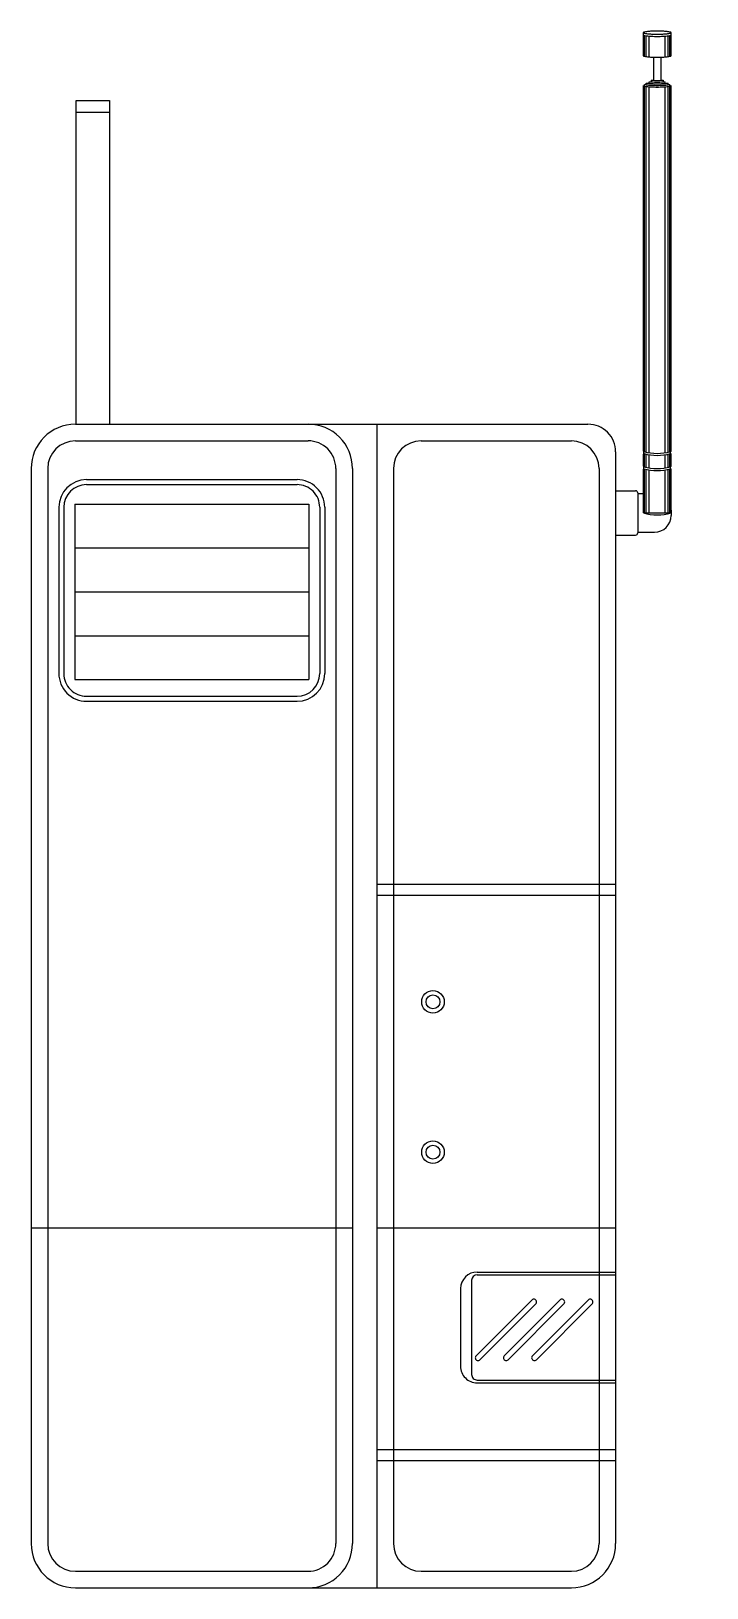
# Model space of a CAD drawing. Extents: x 4.677 to 4.799, y 2.666 to 2.947.
import ezdxf

# ---------------------------------------------------------------- set-up
doc = ezdxf.new("R2010")
doc.units = 0
doc.layers.get('0').update_dxf_attribs({"linetype": 'CONTINUOUS'})

msp = doc.modelspace()

# ---------------------------------------------------------------- linework, layer by layer
at = {"color": 0}
for p, q in [((4.787621472431506, 2.942801408950936), (4.787621472431506, 2.946958068457075)), ((4.787621472431506, 2.946907958008945), (4.787642773078999, 2.946907958008945)), ((4.787831935083911, 2.942695068706965), (4.787831935083911, 2.94645084244801)), ((4.788147629565867, 2.942634684936561), (4.788147629565867, 2.94639045867761)), ((4.788673787706922, 2.942576748874524), (4.788673787706922, 2.94633252261566)), ((4.791569157156089, 2.942576748874524), (4.791569157156089, 2.946332522615775)), ((4.792095315297145, 2.942634684936562), (4.792095315297145, 2.946390458677586)), ((4.7924110097791, 2.942695068706964), (4.7924110097791, 2.946450842447986)), ((4.792600171784014, 2.946907958008945), (4.792621472431506, 2.946907958008945)), ((4.792621472431506, 2.942801408950936), (4.792621472431506, 2.946958068457075)), ((4.789450068243208, 2.942576748874524), (4.789450068243208, 2.938356834964515)), ((4.790792876619804, 2.942576748874524), (4.790792876619804, 2.938356834964515)), ((4.787621472431506, 2.871453056855822), (4.787621472431506, 2.937420799548892)), ((4.787831935083911, 2.93731445930492), (4.787831935083911, 2.937622681262032)), ((4.787831935083911, 2.871319280466481), (4.787831935083911, 2.93731445930492)), ((4.788147629565867, 2.937557935292106), (4.788147629565867, 2.937862382941859)), ((4.788147629565866, 2.871241966367385), (4.788147629565867, 2.937254075534517)), ((4.788673787706922, 2.937798243334256), (4.788673787706922, 2.938099384944303)), ((4.788673787706922, 2.871139610043167), (4.788673787706922, 2.937196139472479)), ((4.789052746485207, 2.938373075703204), (4.789052746485207, 2.938072649049425)), ((4.791190198377804, 2.938373075703203), (4.791190198377804, 2.938072649049425)), ((4.791569157156089, 2.937798243334256), (4.791569157156089, 2.938099384944303)), ((4.791569157156089, 2.871139610043167), (4.791569157156089, 2.937196139472479)), ((4.792095315297145, 2.937557935292106), (4.792095315297145, 2.937862382941859)), ((4.792095315297145, 2.871241966367385), (4.792095315297145, 2.937254075534518)), ((4.7924110097791, 2.93731445930492), (4.7924110097791, 2.937622681262032)), ((4.7924110097791, 2.871319280466482), (4.7924110097791, 2.93731445930492)), ((4.792621472431506, 2.871453056855823), (4.792621472431506, 2.937420799548892)), ((4.685230682699005, 2.934740603830831), (4.691230682699005, 2.934740603830831)), ((4.685230682699005, 2.876296050397526), (4.685230682699005, 2.934740603830831)), ((4.691230682699005, 2.934740603830831), (4.691230682699005, 2.876296050397526)), ((4.685230682699005, 2.932619906727131), (4.691230682699005, 2.932619906727131)), ((4.68511316163615, 2.876296050397525), (4.685230682699005, 2.876296050397525)), ((4.685230682699005, 2.876296050397525), (4.691230682699005, 2.876296050397525)), ((4.691230682699005, 2.876296050397525), (4.727113161636151, 2.876296050397526)), ((4.727113161636151, 2.876296050397525), (4.777621472431506, 2.876296050397526)), ((4.73951397831634, 2.876296050397526), (4.73951397831634, 2.666296050397525)), ((4.68511316163615, 2.873296050397525), (4.727113161636151, 2.873296050397526)), ((4.74751397831634, 2.873296050397526), (4.774621472431506, 2.873296050397526)), ((4.782621472431506, 2.871296050397526), (4.782621472431506, 2.864296050397526)), ((4.78773198236233, 2.870989205648821), (4.78773198236233, 2.871346307520517)), ((4.792510962500681, 2.870989205647478), (4.792510962500681, 2.871346307520517)), ((4.787621472431506, 2.868730791181549), (4.787621472431506, 2.870889759476239)), ((4.78773198236233, 2.868266939974192), (4.78773198236233, 2.86862404184637)), ((4.787831935083911, 2.868597014792335), (4.787831935083911, 2.870963564301267)), ((4.788147629565866, 2.868519700693238), (4.788147629565866, 2.87088625020217)), ((4.788673787706922, 2.86841734436902), (4.788673787706922, 2.870783893877952)), ((4.791569157156089, 2.86841734436902), (4.791569157156089, 2.870783893877952)), ((4.792095315297145, 2.868519700693238), (4.792095315297145, 2.87088625020217)), ((4.7924110097791, 2.868597014792334), (4.7924110097791, 2.870963564301267)), ((4.792510962500681, 2.868266939972831), (4.792510962500681, 2.86862404184637)), ((4.792621472431506, 2.868730791181549), (4.792621472431506, 2.870889759476239)), ((4.67711316163615, 2.868296050397525), (4.67711316163615, 2.674296050397526)), ((4.68011316163615, 2.868296050397525), (4.68011316163615, 2.674296050397526)), ((4.68711316163615, 2.866296050397525), (4.72511316163615, 2.866296050397526)), ((4.732113161636151, 2.868296050397526), (4.73211316163615, 2.674296050397525)), ((4.735113161636151, 2.868296050397526), (4.735113161636151, 2.862598354866801)), ((4.742513978316339, 2.868296050397527), (4.742513978316341, 2.674296050397525)), ((4.779621472431506, 2.868296050397526), (4.779621472431506, 2.674296050397525)), ((4.787621472431506, 2.863796050397526), (4.787621472431506, 2.86816749380208)), ((4.787831935083911, 2.860296050397526), (4.787831935083911, 2.86824129862712)), ((4.788147629565866, 2.860296050397526), (4.788147629565866, 2.868163984528023)), ((4.788673787706922, 2.860296050397526), (4.788673787706922, 2.868061628203805)), ((4.791569157156089, 2.860296050397526), (4.791569157156089, 2.868061628203805)), ((4.792095315297145, 2.860296050397526), (4.792095315297145, 2.868163984528023)), ((4.7924110097791, 2.860296050397526), (4.7924110097791, 2.86824129862712)), ((4.792621472431506, 2.860296050397526), (4.792621472431506, 2.868167493802081)), ((4.68711316163615, 2.865396050397525), (4.72511316163615, 2.865396050397526)), ((4.782621472431506, 2.864296050397526), (4.786221472431506, 2.864296050397527)), ((4.782621472431506, 2.864296050397526), (4.782621472431506, 2.856296050397526)), ((4.786621472431506, 2.863896050397527), (4.786621472431506, 2.863796050397526)), ((4.786621472431506, 2.863796050397526), (4.786621472431506, 2.856796050397526)), ((4.786621472431506, 2.863796050397526), (4.787621472431506, 2.863796050397526)), ((4.787621472431506, 2.860296050397526), (4.787621472431506, 2.863796050397526)), ((4.68211316163615, 2.861296050397526), (4.68211316163615, 2.831296050397525)), ((4.68301316163615, 2.861296050397526), (4.68301316163615, 2.831296050397525)), ((4.685013161636149, 2.861896050397525), (4.685013161636149, 2.846046050397526)), ((4.685013161636149, 2.861896050397525), (4.727213161636151, 2.861896050397526)), ((4.727213161636151, 2.861896050397526), (4.727213161636151, 2.830196050397526)), ((4.72921316163615, 2.861296050397526), (4.72921316163615, 2.831296050397526)), ((4.73011316163615, 2.861296050397526), (4.73011316163615, 2.831296050397526)), ((4.735113161636151, 2.862598354866801), (4.73511316163615, 2.678598354866802)), ((4.787621472431506, 2.860296050397526), (4.792621472431506, 2.860296050397526)), ((4.792621472431506, 2.860796050397526), (4.792621472431506, 2.859796050397526)), ((4.782621472431506, 2.856296050397526), (4.786221472431506, 2.856296050397527)), ((4.782621472431506, 2.856296050397526), (4.782621472431506, 2.674296050397525)), ((4.786621472431506, 2.856796050397526), (4.786621472431506, 2.856696050397526)), ((4.786621472431506, 2.856796050397526), (4.789621472431506, 2.856796050397526)), ((4.685013161636149, 2.853971050397526), (4.727213161636151, 2.853971050397526)), ((4.685013161636149, 2.846046050397526), (4.685013161636149, 2.830196050397525)), ((4.685013161636149, 2.846046050397526), (4.727213161636151, 2.846046050397526)), ((4.685013161636149, 2.838121050397525), (4.727213161636151, 2.838121050397525)), ((4.685013161636149, 2.830196050397525), (4.727213161636151, 2.830196050397526)), ((4.68711316163615, 2.827196050397526), (4.72511316163615, 2.827196050397526)), ((4.68711316163615, 2.826296050397525), (4.72511316163615, 2.826296050397526)), ((4.739513978316339, 2.793296050397525), (4.782621472431504, 2.793296050397525)), ((4.739513978316339, 2.791296050397525), (4.782621472431504, 2.791296050397525)), ((4.67711316163615, 2.731296050397525), (4.73511316163615, 2.731296050397525)), ((4.73951397831634, 2.731296050397525), (4.782621472431505, 2.731296050397525)), ((4.757621472431507, 2.723296050397525), (4.782621472431505, 2.723296050397525)), ((4.757621472431507, 2.722796050397525), (4.782621472431505, 2.722796050397525)), ((4.754621472431507, 2.720296050397525), (4.754621472431506, 2.706296050397525)), ((4.756621472431506, 2.721796050397525), (4.756621472431505, 2.704796050397525)), ((4.757425485617514, 2.708175786854442), (4.767493704727877, 2.718244005964805)), ((4.758132592398701, 2.707468680073255), (4.768200811509064, 2.717536899183619)), ((4.762499500782035, 2.708175786854442), (4.772567719892399, 2.718244005964805)), ((4.763206607563222, 2.707468680073255), (4.773274826673585, 2.717536899183619)), ((4.767599500782035, 2.708175786854442), (4.777667719892398, 2.718244005964805)), ((4.768306607563222, 2.707468680073255), (4.778374826673585, 2.717536899183619)), ((4.757621472431506, 2.703796050397525), (4.782621472431505, 2.703796050397525)), ((4.757621472431506, 2.703296050397525), (4.782621472431505, 2.703296050397525)), ((4.73951397831634, 2.691296050397525), (4.782621472431505, 2.691296050397525)), ((4.73951397831634, 2.689296050397525), (4.782621472431505, 2.689296050397525)), ((4.74751397831634, 2.689296050397525), (4.774621472431506, 2.689296050397525)), ((4.73511316163615, 2.678598354866802), (4.73511316163615, 2.674296050397525)), ((4.68511316163615, 2.669296050397526), (4.72711316163615, 2.669296050397525)), ((4.74751397831634, 2.669296050397525), (4.774621472431506, 2.669296050397525)), ((4.68511316163615, 2.666296050397526), (4.72711316163615, 2.666296050397525)), ((4.72711316163615, 2.666296050397525), (4.774621472431506, 2.666296050397525))]:
    msp.add_line(p, q, dxfattribs=at)
for points in [[(4.792600171784014, 2.946907958008945, 0.2037166067445042), (4.792621472431506, 2.946958068457075, 0.3402222953324194), (4.792569705827654, 2.947025339998997, 0.0374466357492387), (4.791889239384472, 2.947152109885454, 0.0159746781033859), (4.791155720454731, 2.947208984675007, 0.0113593494612854), (4.790121472431506, 2.94723248447675, 0.0113593494610534), (4.789087224408295, 2.947208984675008, 0.0159746781035769), (4.788353705478539, 2.947152109885454, 0.0374466357495549), (4.787673239035358, 2.947025339998997, 0.3402222953295732), (4.787621472431506, 2.946958068457075, 0.3402222953277932)], [(4.787621472431506, 2.946958068457075, 0.3402222953302532), (4.787673239035358, 2.946890796915153, 0.0374466357492389)], [(4.787621472431506, 2.946557182692145, 0.3402222953277932), (4.787673239035358, 2.946489911150223, 0.0374466357492389), (4.788353705478539, 2.946363141263767, 0.0159746781035305), (4.789087224408294, 2.946306266474213, 0.0113593494610437), (4.790121472431506, 2.94628276667247, 0.0113593494611975), (4.79115572045472, 2.946306266474213, 0.0159746781036912), (4.791889239384472, 2.946363141263767, 0.0374466357491215), (4.792569705827654, 2.946489911150223, 0.3402222953284234), (4.792621472431506, 2.946557182692145, 0.3402222953324194)], [(4.787673239035358, 2.946890796915153, 0.0374466357492389), (4.788353705478539, 2.946764027028697, 0.0159746781035305), (4.789087224408294, 2.946707152239143, 0.0113593494610437), (4.790121472431506, 2.9466836524374, 0.0113593494611975), (4.79115572045472, 2.946707152239143, 0.0159746781036912), (4.791889239384472, 2.946764027028697, 0.0374466357491215), (4.792569705827654, 2.946890796915153, 0.1276578587886125), (4.792600171784014, 2.946907958008945, 0.3402222953324194)], [(4.787621472431506, 2.942801408950936, 0.3402222953277932), (4.787673239035358, 2.942734137409015, 0.0374466357492389), (4.788353705478539, 2.942607367522558, 0.0159746781035305), (4.789087224408294, 2.942550492733004, 0.0039865032394317), (4.789450068243208, 2.942536893340747, 0.0113593494611975)], [(4.789450068243208, 2.942536893340747, 0.007372512364147), (4.790121472431506, 2.942526992931261, 0.0073725123642376), (4.790792876619804, 2.942536893340747, 0.0159746781036912)], [(4.790792876619804, 2.942536893340747, 0.0039865032394951), (4.79115572045472, 2.942550492733004, 0.0159746781036912), (4.791889239384472, 2.942607367522558, 0.0374466357491215), (4.792569705827654, 2.942734137409015, 0.3402222953284234), (4.792621472431506, 2.942801408950936, 0.3402222953324194)], [(4.787621472431506, 2.937420799548892, 0.3402222953277932), (4.787673239035358, 2.93735352800697, 0.0088301099449807), (4.787831935083911, 2.93731445930492, 0.0159746781035305)], [(4.787831935083911, 2.937622681262032, 0.0186235398803831), (4.788147629565867, 2.937557935292106, 0.0159746781037874)], [(4.787831935083911, 2.93731445930492, 0.0286070666513676), (4.788353705478539, 2.937226758120514, 0.0159746781035305), (4.789087224408294, 2.93716988333096, 0.0113593494610437), (4.790121472431506, 2.937146383529217, 0.0113593494611975), (4.79115572045472, 2.93716988333096, 0.0159746781036912), (4.791889239384472, 2.937226758120514, 0.0286070666512408), (4.7924110097791, 2.93731445930492, 0.3402222953284234)], [(4.788147629565867, 2.937862382941859, 0.0170350455208929), (4.78841917211139, 2.937823175860008, 0.0058589129754074), (4.788673787706922, 2.937798243334256, 0.01135934946088)], [(4.788147629565867, 2.937557935292106, 0.0139294115717706), (4.788386438794967, 2.937524966990261, 0.0159746781037874), (4.789100850352088, 2.937469573727296, 0.0113593494609134), (4.790121472431506, 2.937446383529217, 0.0113593494614156), (4.791142094510957, 2.937469573727297, 0.0159746781032592), (4.791856506068044, 2.937524966990261, 0.0139294115718091), (4.792095315297145, 2.937557935292106, 0.0374466357491384)], [(4.788673787706922, 2.938099384944303, 0.0089464655641184), (4.789052746485207, 2.938072649049425, 0.0113593494609676)], [(4.788673787706922, 2.937798243334256, 0.0101148184396951), (4.789114476295873, 2.937769264123632, 0.01135934946088), (4.790121472431506, 2.937746383529217, 0.0113593494613188), (4.791128468567166, 2.937769264123633, 0.01011481843921), (4.791569157156089, 2.937798243334256, 0.017035045520581)], [(4.789052746485207, 2.938373075703204, 0.0021589157770503), (4.78914172818343, 2.938368644916304, 0.0035762383580087), (4.789450068243208, 2.938356834964515, 0.0077827949367985)], [(4.789052746485207, 2.938072649049425, 0.0017765839668831), (4.789128102239647, 2.938068954519968, 0.0113593494609676), (4.790121472431506, 2.938046383529218, 0.0113593494613818), (4.791114842623389, 2.938068954519969, 0.0017765839663236), (4.791190198377804, 2.938072649049425, 0.0374466357488281)], [(4.789450068243208, 2.938356834964515, 0.0077827949366982), (4.790121472431506, 2.938346383529218, 0.0077827949367985), (4.790792876619804, 2.938356834964515, 0.0021589157769109)], [(4.790792876619804, 2.938356834964515, 0.0035762383581223), (4.791101216679588, 2.938368644916304, 0.0021589157769109), (4.791190198377804, 2.938373075703203, 0.0374466357483158)], [(4.791190198377804, 2.938072649049425, 0.0089464655642515), (4.791569157156089, 2.938099384944303, 0.0374466357488281)], [(4.791569157156089, 2.937798243334256, 0.0058589129756146), (4.791823772751626, 2.937823175860009, 0.017035045520581), (4.792095315297145, 2.937862382941859, 0.0374466357486089)], [(4.792095315297145, 2.937557935292106, 0.0186235398801829), (4.7924110097791, 2.937622681262032, 0.0374466357491384)], [(4.7924110097791, 2.93731445930492, 0.0088301099449883), (4.792569705827654, 2.93735352800697, 0.3402222953284234), (4.792621472431506, 2.937420799548892, 0.3402222953324194)]]:
    msp.add_lwpolyline(points, format="xyb", dxfattribs=at)
for centre, radius in [((4.749645436345159, 2.772051114236463), 0.002035168863233), ((4.749645436345159, 2.772051114236463), 0.0012517787697464), ((4.749645436345159, 2.744921724586896), 0.002035168863233), ((4.749645436345159, 2.744921724586896), 0.0012517787697464)]:
    msp.add_circle(centre, radius, dxfattribs=at)
for centre, radius, start, end in [((4.790121472431506, 2.879629177388192), 0.0089629700121282, 254.6441078463023, 254.644107846307), ((4.68511316163615, 2.868296050397525), 0.008, 90.00000000000054, 180), ((4.727113161636151, 2.868296050397526), 0.008, 0, 90.00000000000055), ((4.777621472431506, 2.871296050397526), 0.005, 0, 90.00000000000026), ((4.68511316163615, 2.868296050397525), 0.005, 90.00000000000054, 180), ((4.727113161636151, 2.868296050397526), 0.005, 0, 90.00000000000055), ((4.74751397831634, 2.868296050397527), 0.005, 90, 180), ((4.774621472431506, 2.868296050397526), 0.005, 0, 90), ((4.787721472431506, 2.871453056855822), 0.0001, 180, 254.2887426561623), ((4.790121472431506, 2.879984893553406), 0.0089629700121282, 254.288742656297, 254.5382035267163), ((4.790121472431506, 2.879984893553406), 0.0089629700121282, 254.5382035267163, 285.4617964732837), ((4.790121472431506, 2.879984893553406), 0.0089629700121282, 285.4617964732837, 285.7112573437085), ((4.792521472431506, 2.871453056855823), 0.0001, 285.7112573437688, 0), ((4.787721472431506, 2.870889759476239), 0.0001, 74.64410784652934, 180), ((4.787721472431506, 2.868730791181549), 0.0001, 180, 254.2887426565877), ((4.790121472431506, 2.877262627879259), 0.0089629700121282, 254.2887426565208, 254.5382035267163), ((4.790121472431506, 2.877262627879259), 0.0089629700121282, 254.5382035267163, 285.4617964732837), ((4.790121472431506, 2.879629177388192), 0.0089629700121282, 254.644107846307, 285.3558921537039), ((4.792521472431506, 2.870889759476239), 0.0001, 0, 105.3558921534707), ((4.790121472431506, 2.877262627879259), 0.0089629700121282, 285.4617964732837, 285.7112573434846), ((4.792521472431506, 2.868730791181549), 0.0001, 285.7112573433434, 0), ((4.68711316163615, 2.861296050397526), 0.005, 90.00000000000044, 180), ((4.72511316163615, 2.861296050397526), 0.005, 0, 90.0000000000005), ((4.787721472431506, 2.86816749380208), 0.0001, 74.64410784618357, 180), ((4.790121472431506, 2.876906911714045), 0.0089629700121282, 254.6441078463257, 285.3558921536805), ((4.792521472431506, 2.868167493802081), 0.0001, 0, 105.3558921538164), ((4.68711316163615, 2.861296050397526), 0.0041, 90.00000000000044, 180), ((4.72511316163615, 2.861296050397526), 0.0041, 0, 90.0000000000005), ((4.786221472431506, 2.863896050397527), 0.0004, 0, 90.00000000000637), ((4.790121472431506, 2.868903304979465), 0.0089629700121282, 253.8039202742519, 286.1960797257535), ((4.789621472431506, 2.859796050397526), 0.003, 270, 0), ((4.786221472431506, 2.856696050397526), 0.0004, 270.0000000000064, 0), ((4.68711316163615, 2.831296050397525), 0.005, 180, 270.0000000000005), ((4.68711316163615, 2.831296050397525), 0.0041, 180, 270.0000000000005), ((4.72511316163615, 2.831296050397526), 0.0041, 270.0000000000004, 0), ((4.72511316163615, 2.831296050397526), 0.005, 270.0000000000004, 0), ((4.757621472431507, 2.720296050397525), 0.003, 90.00000000000091, 180), ((4.757621472431507, 2.721796050397525), 0.001, 90, 179.9999999999964), ((4.76784725811847, 2.717890452574212), 0.0005, 315, 135.000000000036), ((4.772921273282992, 2.717890452574212), 0.0005, 315, 135.000000000036), ((4.778021273282992, 2.717890452574212), 0.0005, 315, 135.000000000036), ((4.757621472431506, 2.706296050397525), 0.003, 179.999999999997, 270.0000000000009), ((4.757779039008107, 2.707822233463848), 0.0005, 135, 315.000000000036), ((4.762853054172629, 2.707822233463848), 0.0005, 135, 315.000000000036), ((4.767953054172628, 2.707822233463848), 0.0005, 135, 315.000000000036), ((4.757621472431506, 2.704796050397525), 0.001, 179.9999999999967, 270.000000000001), ((4.68511316163615, 2.674296050397526), 0.008, 180, 270), ((4.68511316163615, 2.674296050397526), 0.005, 180, 270), ((4.72711316163615, 2.674296050397525), 0.008, 269.9999999999994, 359.9999999999998), ((4.72711316163615, 2.674296050397525), 0.005, 269.9999999999994, 359.9999999999998), ((4.74751397831634, 2.674296050397525), 0.005, 180, 270), ((4.774621472431506, 2.674296050397525), 0.008, 270, 0), ((4.774621472431506, 2.674296050397525), 0.005, 270, 0)]:
    msp.add_arc(centre, radius, start, end, dxfattribs=at)

doc.saveas('drawing.dxf')
